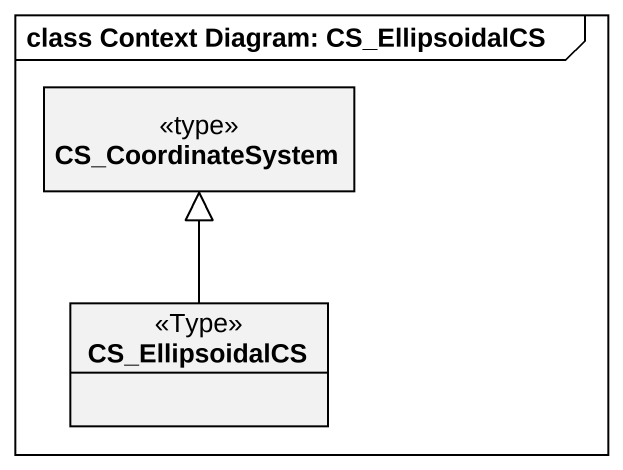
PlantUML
@startuml
mainframe class Context Diagram: CS_EllipsoidalCS
hide circle
hide empty members
class CS_CoordinateSystem <<type>>
class CS_EllipsoidalCS <<Type>>
CS_EllipsoidalCS -up-|> CS_CoordinateSystem
@enduml
